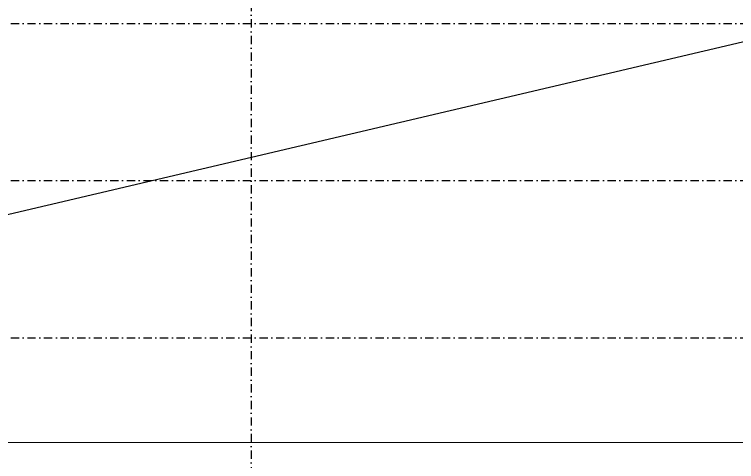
# Model space of a CAD drawing. Header units: centimetres. Extents: x 26569 to 160723, y -3143 to 14565.
# Drawn here: x 93926 to 96108, y 5465 to 6816 of the extents above; entities that cross this region are included whole.
import ezdxf

# ---------------------------------------------------------------- set-up
doc = ezdxf.new("R2010")
doc.units = ezdxf.units.CM
doc.header["$LTSCALE"] = 100
doc.linetypes.add('DASHDOT2', pattern=[0.5, 0.25, -0.125, 0, -0.125])
doc.layers.add('A-ANNO-GRID', color=155, linetype='DASHDOT2')
doc.layers.add('A-ELEV-04', color=250, linetype='Continuous')

msp = doc.modelspace()

# ---------------------------------------------------------------- linework, layer by layer
at = {"layer": 'A-ANNO-GRID'}
for p, q in [((94640.86, 8203.62), (94640.86, 1408.62)), ((76981.01, 6788.62), (98785.86, 6788.62)), ((76981.01, 6313.62), (98785.86, 6313.62)), ((76981.01, 5838.62), (98785.86, 5838.62))]:
    msp.add_line(p, q, dxfattribs=at)
at = {"layer": 'A-ANNO-GRID', "const_width": 3}
msp.add_lwpolyline([(77011.01, 5522.83), (98725.86, 5522.83)], dxfattribs=at)
at = {"layer": 'A-ELEV-04'}
msp.add_line((80180.86, 2988.62), (98195.86, 7218.62), dxfattribs=at)

doc.saveas('drawing.dxf')
